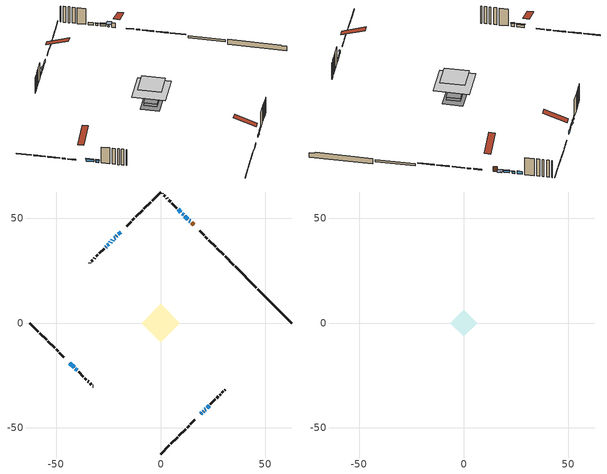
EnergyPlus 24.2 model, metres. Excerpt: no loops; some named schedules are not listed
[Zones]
conditioned space
 floor adiabatic (Floor2 construction): -3.59,0 0,3.59 3.59,0 0,-3.59 z0.61
 floor adiabatic (AdiabaticFloorConstruction): -9.14,0 0,9.14 9.14,0 0,-9.14 z5.49
 floor foundation (Slab1 construction): -5.24,0 0,5.24 5.24,0 0,-5.24 z-1.68
 floor foundation (Slab2 construction): -3.59,0 0,3.59 3.59,0 0,-3.59 z-0.61
 wall outside (RimJoist1 construction): 0,-62.58 4.15,-58.43 / -62.58,0 -58.43,-4.15 / 0,62.58 -4.15,58.43 / 34.89,27.69 30.73,31.85 z0.61:0.91
 wall outside (RimJoist2 construction): 4.81,-57.77 8.05,-54.54 / -57.77,-4.81 -54.54,-8.05 / -4.81,57.77 -8.05,54.54 / 30.08,32.51 26.84,35.74 z0.61:0.91
 wall outside (RimJoist3 construction): 8.7,-53.88 11.9,-50.68 / -53.88,-8.7 -50.68,-11.9 / -8.7,53.88 -11.9,50.68 / 26.18,36.4 22.98,39.6 z0.61:0.91
 wall outside (RimJoist4 construction): 12.56,-50.02 13.51,-49.07 / -50.02,-12.56 -49.07,-13.51 / -12.56,50.02 -13.51,49.07 / 22.33,40.25 21.37,41.21 z0.61:0.91
 wall outside (RimJoist5 construction): 14.17,-48.41 16.26,-46.32 / -48.41,-14.17 -46.32,-16.26 / -14.17,48.41 -16.26,46.32 / 20.72,41.87 18.63,43.95 z0.61:0.91
 wall outside (AdiabaticWallConstruction 1): 15.67,46.92 14.72,47.86 z0.61:2.64
 wall outside (AdiabaticWallConstruction): 14.07,48.51 13.67,48.91 z0.61:1.17; -19.22,43.36 -20.27,42.31 / -20.92,41.66 -21.14,41.44 / -21.8,40.79 -22.17,40.41 / -23.88,38.7 -24.23,38.35 / 20.27,-42.31 20.47,-42.12 / 9.62,52.96 8.31,54.27 / 21.12,-41.46 21.48,-41.1 / 22.14,-40.44 23.08,-39.5 / -26.12,36.47 -26.36,36.22 z0.61:1.83; -43.36,-19.22 -41.39,-21.2 / 19.22,-43.36 19.62,-42.96 / -40.73,-21.85 -39.94,-22.64 z0.61:1.73; 13.02,49.57 11.58,51 z0.61:1.58; -22.83,39.75 -23.23,39.36 z0.61:1.63; 10.92,51.66 10.28,52.31 z0.61:1.43; -24.88,37.7 -25.46,37.12 z0.61:1.22
 wall outside (Wall1 construction): 23.74,-38.84 26.07,-36.51 / -39.28,-23.3 -36.95,-25.63 / -27.01,35.57 -29.35,33.24 / 7.65,54.93 5.32,57.26 z0.61:7.93
 wall outside (Wall2 construction): 26.73,-35.85 27.53,-35.05 / -36.29,-26.29 -35.5,-27.09 / -30,32.58 -30.8,31.78 / 4.66,57.92 3.86,58.72 z0.61:7.93
 wall outside (Wall3 construction): 28.18,-34.4 28.59,-33.99 / -34.84,-27.74 -34.44,-28.14 / -31.46,31.12 -31.86,30.72 / 3.21,59.37 2.8,59.78 z0.61:7.93
 wall outside (Wall5 construction): 29.24,-33.34 29.92,-32.67 / -33.78,-28.8 -33.11,-29.47 / -32.52,30.06 -33.19,29.39 / 2.15,60.43 1.48,61.11 z0.61:7.93
 wall outside (Wall6 construction): 30.57,-32.01 30.73,-31.85 / -32.45,-30.13 -32.29,-30.29 / -33.85,28.74 -34.01,28.57 / 0.82,61.76 0.66,61.92 z0.61:7.93
 wall foundation (FoundationWall1 construction): 46.37,16.21,-1.68 46.37,16.21,0.61 60.96,1.62,0.61 60.96,1.62,0.25 62.58,0,0.25 62.58,0,-1.68
 wall foundation (FoundationWall2 construction): 45.72,16.86 35.54,27.04 z-0.61:0.3
 window (WindowConstruction 13): 14.07,48.51 13.67,48.91 z0.61:1.17
 window (WindowConstruction 4): -19.22,43.36 -20.27,42.31 z0.61:1.83
 window (WindowConstruction 5): -43.36,-19.22 -41.39,-21.2 z0.61:1.73
 window (WindowConstruction 6): -20.92,41.66 -21.14,41.44 z0.61:1.83
 window (WindowConstruction 7): 19.22,-43.36 19.62,-42.96 z0.61:1.73
 window (WindowConstruction 8): -40.73,-21.85 -39.94,-22.64 z0.61:1.73
 window (WindowConstruction 14): -21.8,40.78 -22.17,40.41 z0.61:1.83
 window (WindowConstruction 9): 13.02,49.57 11.58,51 z0.61:1.58
 window (WindowConstruction 10): -22.83,39.75 -23.23,39.36 z0.61:1.62
 window (WindowConstruction 11): -23.88,38.7 -24.23,38.35 z0.61:1.83
 window (WindowConstruction 12): 10.92,51.66 10.28,52.3 z0.61:1.42
 window (WindowConstruction 15): 20.27,-42.31 20.46,-42.12 z0.61:1.83
 window (WindowConstruction 16): -24.88,37.7 -25.46,37.12 z0.61:1.22
 window (WindowConstruction): 9.62,52.96 8.31,54.27 z0.61:1.83
 window (WindowConstruction 1): 21.12,-41.46 21.48,-41.1 z0.61:1.83
 window (WindowConstruction 2): 22.14,-40.44 23.08,-39.5 z0.61:1.83
 window (WindowConstruction 3): -26.12,36.46 -26.36,36.22 z0.61:1.83
 door (Door): 15.66,46.92 14.72,47.86 z0.61:2.64
 ceiling adiabatic (AdiabaticFloorConstruction): 0,-9.14 9.14,0 0,9.14 -9.14,0 z5.49
attic - vented
 floor to conditioned space (Floor1 construction Reversed): -6.43,0 0,6.43 6.43,0 0,-6.43 z7.93
 roof outside (Roof1 construction): 18.57,-44.02,7.93 12.3,-37.75,10.88 10.65,-39.4,10.88 16.91,-45.67,7.93; -44.02,-18.57,7.93 -37.75,-12.3,10.88 -39.4,-10.65,10.88 -45.67,-16.91,7.93; -18.57,44.02,7.93 -12.3,37.75,10.88 -10.65,39.4,10.88 -16.91,45.67,7.93; 16.32,46.26,7.93 10.06,40,10.88 11.71,38.35,10.88 17.97,44.61,7.93
shading: 13.24,49.34 14.5,48.08 15.79,49.38 14.53,50.63 z1.78; -41.28,-21.3 -43.47,-19.12 -43.79,-19.44 -41.61,-21.63 z1.88; 19.72,-42.86 19.12,-43.47 19.44,-43.79 20.05,-43.18 z1.88; -39.83,-22.75 -40.83,-21.75 -41.16,-22.07 -40.16,-23.07 z1.88; 11.47,51.11 13.12,49.46 13.45,49.79 11.8,51.43 z1.73; -23.33,39.25 -22.73,39.86 -23.05,40.18 -23.66,39.58 z1.77; 10.17,52.41 11.03,51.55 11.24,51.76 10.38,52.62 z1.57; -25.57,37.02 -24.78,37.8 -24.99,38.01 -25.78,37.23 z1.37
[Building]
Building 1: Terrain=Suburbs
[Site:Location]
Windsor AP_ON: Latitude {deg}=42.28; Longitude {deg}=-82.96; Time Zone {hr}=-5; Elevation {m}=190; Keep Site Location Information=Yes
[Site:GroundTemperature:Shallow]
6.34957, 4.46684, 4.31606, 5.20952, 8.79623, 12.3662, 15.4612, 17.4219, 17.5884, 15.9938, 12.9777, 9.51722
[Site:WaterMainsTemperature]
Calculation Method=Schedule; Temperature Schedule=mains temperature schedule
[Material] Roughness=Rough; Thermal Absorptance=0.9
Name | Thickness {m} | Conductivity {W/m-K} | Density {kg/m3} | Specific Heat {J/kg-K} | Solar Absorptance | Visible Absorptance
asphalt or fiberglass shingles | 0.00635 | 0.162714 | 1121.4 | 1465.45 | 0.4 | 0.4
ceiling loosefill ins | 0.0846667 | 0.0480833 | 16.02 | 1046.75 | 0.7 | 0.7
ceiling stud and cavity | 0.1397 | 0.1119 | 65.682 | 1177.47 | 0.7 | 0.7
concrete 4.0 in. | 0.1016 | 1.803125 | 2242.8 | 837.4 | 0.7 | 0.7
concrete 8.0 in. | 0.2032 | 1.803125 | 2242.8 | 837.4 | 0.7 | 0.7
door material | 0.04445 | 0.053851 | 512.64 | 1214.23 | 0.7 | 0.7
exterior vertical ins | 0.0460229 | 0.029427 | 32.04 | 1214.23 | 0.7 | 0.7
exterior vertical ins 1 | 0.0140941 | 0.029427 | 32.04 | 1214.23 | 0.7 | 0.7
floor covering | 0.0127 | 0.0433444 | 54.468 | 1339.84 | 0.6 | 0.6
floor rigid ins | 0.103632 | 0.029427 | 32.04 | 1214.23 | 0.7 | 0.7
floor rigid ins 1; wall rigid ins | 0.512978 | 0.029427 | 32.04 | 1214.23 | 0.7 | 0.7
floor stud and cavity | 0.1397 | 0.161947 | 92.3553 | 1139.71 | 0.7 | 0.7
floor stud and cavity 1 | 0.1397 | 1.75129 | 37.0049 | 1207.88 | 0.7 | 0.7
furniture material conditioned space 1 | 0.1524 | 0.115458 | 640.8 | 1214.23 | 0.6 | 0.6
gypsum board | 0.0127 | 0.160291 | 801 | 837.4 | 0.6 | 0.6
gypsum board 1 | 0.00254 | 0.160291 | 801 | 837.4 | 0.6 | 0.6
gypsum board 2 | 0.0127 | 0.160291 | 801 | 837.4 | 0.7 | 0.7
osb sheathing 0.5 in. | 0.0127 | 0.115458 | 512.64 | 1214.23 | 0.7 | 0.7
osb sheathing 0.75 in. | 0.01905 | 0.115458 | 512.64 | 1214.23 | 0.7 | 0.7
osb sheathing 2.0 in. | 0.0508 | 0.115458 | 512.64 | 1214.23 | 0.7 | 0.7
rim joist rigid ins | 0.051816 | 0.029427 | 32.04 | 1214.23 | 0.7 | 0.7
rim joist stud and cavity | 0.0508 | 0.0296634 | 125.044 | 1163.47 | 0.6 | 0.6
rim joist stud and cavity 1 | 0.0508 | 0.311623 | 125.044 | 1163.47 | 0.6 | 0.6
rim joist stud and cavity 2 | 0.0508 | 0.0318229 | 125.044 | 1163.47 | 0.6 | 0.6
wall stud and cavity | 0.1397 | 0.605677 | 139.0536 | 1170.24 | 0.7 | 0.7
wall stud and cavity 1 | 0.0889 | 0.214643 | 50.32683 | 1063.81 | 0.7 | 0.7
wall stud and cavity 2 | 0.1397 | 0.601088 | 139.0536 | 1170.24 | 0.7 | 0.7
wall stud and cavity 3 | 0.0889 | 0.378989 | 50.32683 | 1063.81 | 0.7 | 0.7
wall stud and cavity 4 | 0.0889 | 0.211054 | 50.32683 | 1063.81 | 0.7 | 0.7
wall stud and cavity 5 | 0.0889 | 0.380278 | 52.3479 | 1209.89 | 0.7 | 0.7
wall stud and cavity 6 | 0.0889 | 0.391764 | 83.0341 | 1211.67 | 0.7 | 0.7
wood siding | 0.0254 | 0.102417 | 544.68 | 1172.36 | 0.74 | 0.74
wood siding 1 | 0.00254 | 0.102417 | 544.68 | 1172.36 | 0.74 | 0.74
wood siding 2; wood siding 3; wood siding 4 | 0.0254 | 0.102417 | 544.68 | 1172.36 | 0.7 | 0.7
[WindowMaterial:SimpleGlazingSystem]
Name | U-Factor {W/m2-K} | Solar Heat Gain Coefficient
WindowMaterial | 3.11893 | 0.46
WindowMaterial 1 | 3.11609 | 0.47
WindowMaterial 10 | 3.12517 | 0.39
WindowMaterial 11 | 3.12801 | 0.45
WindowMaterial 2 | 3.08543 | 0.58
WindowMaterial 3 | 3.12687 | 0.42
WindowMaterial 4 | 3.07975 | 0.58
WindowMaterial 5 | 3.125739 | 0.41
WindowMaterial 6 | 3.11098 | 0.53
WindowMaterial 7 | 3.117222 | 0.47
WindowMaterial 8 | 3.11779 | 0.56
WindowMaterial 9 | 3.088832 | 0.62
[Construction]
AdiabaticFloorConstruction: floor stud and cavity 1, floor rigid ins 1, osb sheathing 0.75 in., floor covering
AdiabaticWallConstruction: wood siding 3, wall rigid ins, wall stud and cavity 5, gypsum board
AdiabaticWallConstruction 1: wood siding 4, wall rigid ins, wall stud and cavity 5, gypsum board
Door: door material
Floor1 construction Reversed: gypsum board, ceiling stud and cavity, ceiling loosefill ins
Floor2 construction: floor stud and cavity, floor rigid ins, osb sheathing 0.75 in., floor covering
FoundationWall1 construction; FoundationWall2 construction: concrete 8.0 in., gypsum board 2
furniture construction conditioned space 1: furniture material conditioned space 1
PartitionWallConstruction: gypsum board, wall stud and cavity 6, gypsum board
RimJoist1 construction; RimJoist2 construction; RimJoist5 construction: wood siding 2, osb sheathing 2.0 in., rim joist stud and cavity
RimJoist3 construction: wood siding 2, rim joist rigid ins, osb sheathing 2.0 in., rim joist stud and cavity 1
RimJoist4 construction: wood siding 2, osb sheathing 2.0 in., rim joist stud and cavity 2
Roof1 construction: asphalt or fiberglass shingles
Slab1 construction; Slab2 construction: concrete 4.0 in.
Wall1 construction: wood siding, osb sheathing 0.5 in., wall stud and cavity, gypsum board
Wall2 construction: wood siding 1, wall stud and cavity 1, gypsum board 1
Wall3 construction: wood siding, osb sheathing 0.5 in., wall stud and cavity 2, gypsum board
Wall5 construction: wood siding 1, wall stud and cavity 3, gypsum board 1
Wall6 construction: wood siding 1, wall stud and cavity 4, gypsum board 1
WindowConstruction; WindowConstruction 10: WindowMaterial
WindowConstruction 1; WindowConstruction 5; WindowConstruction 7; WindowConstruction 8: WindowMaterial 1
WindowConstruction 11: WindowMaterial 7
WindowConstruction 12; WindowConstruction 6: WindowMaterial 5
WindowConstruction 13: WindowMaterial 8
WindowConstruction 14: WindowMaterial 9
WindowConstruction 15: WindowMaterial 10
WindowConstruction 16: WindowMaterial 11
WindowConstruction 2: WindowMaterial 2
WindowConstruction 3: WindowMaterial 3
WindowConstruction 4: WindowMaterial 4
WindowConstruction 9: WindowMaterial 6
[Zone] Multiplier=1; Part of Total Floor Area=Yes
Name | Volume {m3}
attic - vented | 39.652
conditioned space | 570.5
[Space]
Name | Zone | Volume {m3}
attic - vented 1 | attic - vented | 39.652
conditioned space 1 | conditioned space | 570.5
[ZoneInfiltration:EffectiveLeakageArea]
infil attic - vented 1: Zone or Space=attic - vented 1; Schedule=Always On Discrete; Effective Air Leakage Area {cm2}=3676.44; Stack Coefficient=0.000205337; Wind Coefficient=9.68176e-06
[ZoneMixing]
whole house fan mix: Zone or Space=attic - vented; Schedule=Always On Continuous; Design Flow Rate Calculation Method=Flow/Zone; Design Flow Rate {m3/s}=0; Source Zone or Space=conditioned space
[SurfaceProperty:ExposedFoundationPerimeter] Exposed Perimeter Calculation Method=TotalExposedPerimeter
Name | Total Exposed Perimeter {m}
Slab1 | 22.921
Slab2 | 14.387
[InternalMass] Zone or ZoneList=conditioned space; Space or SpaceList=conditioned space 1
Name | Construction | Surface Area {m2}
furniture mass conditioned space 1 | furniture construction conditioned space 1 | 109.481
partition wall mass | PartitionWallConstruction | 247.891
[Lights]
interior lighting: Zone or ZoneList or Space or SpaceList=conditioned space 1; Schedule=interior lighting schedule; Design Level Calculation Method=LightingLevel; Lighting Level {W}=343.2; Return Air Fraction=0; Fraction Radiant=0.6; Fraction Visible=0.2; Fraction Replaceable=1
[People]
occupants: Zone or ZoneList or Space or SpaceList=conditioned space 1; Number of People Schedule=occupants schedule; Number of People Calculation Method=People; Number of People=3; Fraction Radiant=0.314171; Sensible Heat Fraction=0.56303; Activity Level Schedule=occupants activity schedule; Carbon Dioxide Generation Rate {m3/s-W}=0; Enable ASHRAE 55 Comfort Warnings=No; Mean Radiant Temperature Calculation Type=EnclosureAveraged
[ElectricEquipment] Zone or ZoneList or Space or SpaceList=conditioned space 1; Design Level Calculation Method=EquipmentLevel
Name | Schedule | Design Level {W} | Fraction Latent | Fraction Radiant | Fraction Lost
clothes dryer | clothes dryer schedule | 140.772 | 0.015 | 0.081 | 0.85
clothes washer | clothes washer schedule | 32.1985 | 0.03 | 0.162 | 0.7
cooking range | cooking range schedule | 215.147 | 0.08 | 0.432 | 0.2
dishwasher | dishwasher schedule | 66.8632 | 0.3 | 0.18 | 0.4
fridge | fridge schedule | 72.9452 | 0 | 0.6 | 0
mech vent bath fan 0 | mech vent bath fan 0 schedule | 25.1 | 0 | 0 | 1
mech vent bath fan 1 | mech vent bath fan 1 schedule | 25.1 | 0 | 0 | 1
mech vent house fan | mech vent house fan schedule | 0 | 0 | 0 | 1
mech vent house fan cfis | mech vent house fan cfis schedule | 0 | 0 | 0 | 0
mech vent range fan 0 | mech vent range fan 0 schedule | 57 | 0 | 0 | 1
misc plug loads | misc plug loads schedule | 494.7 | 0.045 | 0.513 | 0.1
whole house fan | Always On Discrete | 0 | 0 | 0 | 1
[OtherEquipment] Zone or ZoneList or Space or SpaceList=conditioned space 1; Design Level Calculation Method=EquipmentLevel
Name | Fuel Type | Schedule | Design Level {W} | Fraction Latent | Fraction Radiant | Fraction Lost
clothes dryer 1 | Electricity | clothes dryer schedule | 0 | 0.015 | 0.081 | 0.85
cooking range 1 | Electricity | cooking range schedule | 0 | 0.08 | 0.432 | 0.2
general water use latent | None | general water use schedule | 62.594 | 1 | 0 | 0
general water use sensible | None | general water use schedule | -61.6891 | 0 | 0.6 | 0
mech vent house fan latent load | None | Always On Discrete | 0 | 1 | 0 | 0
mech vent house fan sensible load | None | Always On Discrete | 0 | 0 | 0 | 0
water heater energy adjustment1 | NaturalGas | Always On Discrete | 0.01 | 0 | 0 | 1
[ZoneInfiltration:DesignFlowRate] Zone or ZoneList or Space or SpaceList=conditioned space 1; Schedule=Always On Discrete; Design Flow Rate Calculation Method=Flow/Zone; Design Flow Rate {m3/s}=0
infil flow; natural vent flow; whole house fan flow
[Foundation:Kiva] Initial Indoor Air Temperature {C}=18; Wall Depth Below Slab {m}=0.2032; Custom Block X Position 1 {m}=0.2159; Custom Block Z Position 1 {m}=0
Name | Wall Height Above Grade {m} | Custom Block Material Name 1 | Custom Block Depth 1 {m}
Foundation Kiva 1 | 0.609996 | exterior vertical ins | 2.28999
Foundation Kiva 2 | 0.300015 | exterior vertical ins 1 | 0.910011
[Foundation:Kiva:Settings]
Soil Conductivity {W/m-K}=0.849921; Soil Density {kg/m3}=1842.3; Soil Specific Heat {J/kg-K}=418.7; Ground Solar Absorptivity=0.9; Ground Thermal Absorptivity=0.9; Ground Surface Roughness {m}=0.03; Far-Field Width {m}=40; Deep-Ground Boundary Condition=ZeroFlux; Deep-Ground Depth {m}=40; Minimum Cell Dimension {m}=0.2; Maximum Cell Growth Coefficient=3; Simulation Timestep=Timestep
[Exterior:Lights]
exterior lighting: Schedule=exterior lighting schedule; Design Level {W}=75.6
[Schedule:Constant]
Name | Hourly Value
Always On Continuous; mech vent house fan schedule; mech vent house fan cfis schedule; Always On Discrete | 1
occupants activity schedule | 117.228
fridge schedule | 0
[Schedule:Week:Daily]
interior lighting schedule Week Rule - Jan1-Jan27: interior lighting schedule day, interior lighting schedule day, interior lighting schedule day, interior lighting schedule day, interior lighting schedule day, interior lighting schedule day, interior lighting schedule day, interior lighting schedule default day, interior lighting schedule default day, interior lighting schedule default day, interior lighting schedule default day, interior lighting schedule default day
interior lighting schedule Week Rule - Jan28-Feb3: interior lighting schedule day, interior lighting schedule day, interior lighting schedule day, interior lighting schedule day, interior lighting schedule day 1, interior lighting schedule day 1, interior lighting schedule day 1, interior lighting schedule default day, interior lighting schedule default day, interior lighting schedule default day, interior lighting schedule default day, interior lighting schedule default day
interior lighting schedule Week Rule - Feb4-Feb24: interior lighting schedule day 1, interior lighting schedule day 1, interior lighting schedule day 1, interior lighting schedule day 1, interior lighting schedule day 1, interior lighting schedule day 1, interior lighting schedule day 1, interior lighting schedule default day, interior lighting schedule default day, interior lighting schedule default day, interior lighting schedule default day, interior lighting schedule default day
interior lighting schedule Week Rule - Feb25-Mar3: interior lighting schedule day 1, interior lighting schedule day 1, interior lighting schedule day 1, interior lighting schedule day 1, interior lighting schedule day 2, interior lighting schedule day 2, interior lighting schedule day 2, interior lighting schedule default day, interior lighting schedule default day, interior lighting schedule default day, interior lighting schedule default day, interior lighting schedule default day
interior lighting schedule Week Rule - Mar4-Mar31: interior lighting schedule day 2, interior lighting schedule day 2, interior lighting schedule day 2, interior lighting schedule day 2, interior lighting schedule day 2, interior lighting schedule day 2, interior lighting schedule day 2, interior lighting schedule default day, interior lighting schedule default day, interior lighting schedule default day, interior lighting schedule default day, interior lighting schedule default day
interior lighting schedule Week Rule - Apr1-Apr28: interior lighting schedule day 3, interior lighting schedule day 3, interior lighting schedule day 3, interior lighting schedule day 3, interior lighting schedule day 3, interior lighting schedule day 3, interior lighting schedule day 3, interior lighting schedule default day, interior lighting schedule default day, interior lighting schedule default day, interior lighting schedule default day, interior lighting schedule default day
interior lighting schedule Week Rule - Apr29-May5: interior lighting schedule day 3, interior lighting schedule day 3, interior lighting schedule day 4, interior lighting schedule day 4, interior lighting schedule day 4, interior lighting schedule day 4, interior lighting schedule day 4, interior lighting schedule default day, interior lighting schedule default day, interior lighting schedule default day, interior lighting schedule default day, interior lighting schedule default day
interior lighting schedule Week Rule - May6-May26: interior lighting schedule day 4, interior lighting schedule day 4, interior lighting schedule day 4, interior lighting schedule day 4, interior lighting schedule day 4, interior lighting schedule day 4, interior lighting schedule day 4, interior lighting schedule default day, interior lighting schedule default day, interior lighting schedule default day, interior lighting schedule default day, interior lighting schedule default day
interior lighting schedule Week Rule - May27-Jun2: interior lighting schedule day 4, interior lighting schedule day 4, interior lighting schedule day 4, interior lighting schedule day 4, interior lighting schedule day 4, interior lighting schedule day 5, interior lighting schedule day 5, interior lighting schedule default day, interior lighting schedule default day, interior lighting schedule default day, interior lighting schedule default day, interior lighting schedule default day
interior lighting schedule Week Rule - Jun3-Jun30: interior lighting schedule day 5, interior lighting schedule day 5, interior lighting schedule day 5, interior lighting schedule day 5, interior lighting schedule day 5, interior lighting schedule day 5, interior lighting schedule day 5, interior lighting schedule default day, interior lighting schedule default day, interior lighting schedule default day, interior lighting schedule default day, interior lighting schedule default day
interior lighting schedule Week Rule - Jul1-Jul28: interior lighting schedule day 6, interior lighting schedule day 6, interior lighting schedule day 6, interior lighting schedule day 6, interior lighting schedule day 6, interior lighting schedule day 6, interior lighting schedule day 6, interior lighting schedule default day, interior lighting schedule default day, interior lighting schedule default day, interior lighting schedule default day, interior lighting schedule default day
interior lighting schedule Week Rule - Jul29-Aug4: interior lighting schedule day 6, interior lighting schedule day 6, interior lighting schedule day 6, interior lighting schedule day 7, interior lighting schedule day 7, interior lighting schedule day 7, interior lighting schedule day 7, interior lighting schedule default day, interior lighting schedule default day, interior lighting schedule default day, interior lighting schedule default day, interior lighting schedule default day
interior lighting schedule Week Rule - Aug5-Aug25: interior lighting schedule day 7, interior lighting schedule day 7, interior lighting schedule day 7, interior lighting schedule day 7, interior lighting schedule day 7, interior lighting schedule day 7, interior lighting schedule day 7, interior lighting schedule default day, interior lighting schedule default day, interior lighting schedule default day, interior lighting schedule default day, interior lighting schedule default day
interior lighting schedule Week Rule - Aug26-Sep1: interior lighting schedule day 7, interior lighting schedule day 7, interior lighting schedule day 7, interior lighting schedule day 7, interior lighting schedule day 7, interior lighting schedule day 7, interior lighting schedule day 8, interior lighting schedule default day, interior lighting schedule default day, interior lighting schedule default day, interior lighting schedule default day, interior lighting schedule default day
interior lighting schedule Week Rule - Sep2-Sep29: interior lighting schedule day 8, interior lighting schedule day 8, interior lighting schedule day 8, interior lighting schedule day 8, interior lighting schedule day 8, interior lighting schedule day 8, interior lighting schedule day 8, interior lighting schedule default day, interior lighting schedule default day, interior lighting schedule default day, interior lighting schedule default day, interior lighting schedule default day
interior lighting schedule Week Rule - Sep30-Oct6: interior lighting schedule day 8, interior lighting schedule day 9, interior lighting schedule day 9, interior lighting schedule day 9, interior lighting schedule day 9, interior lighting schedule day 9, interior lighting schedule day 9, interior lighting schedule default day, interior lighting schedule default day, interior lighting schedule default day, interior lighting schedule default day, interior lighting schedule default day
interior lighting schedule Week Rule - Oct7-Oct27: interior lighting schedule day 9, interior lighting schedule day 9, interior lighting schedule day 9, interior lighting schedule day 9, interior lighting schedule day 9, interior lighting schedule day 9, interior lighting schedule day 9, interior lighting schedule default day, interior lighting schedule default day, interior lighting schedule default day, interior lighting schedule default day, interior lighting schedule default day
interior lighting schedule Week Rule - Oct28-Nov3: interior lighting schedule day 9, interior lighting schedule day 9, interior lighting schedule day 9, interior lighting schedule day 9, interior lighting schedule day 10, interior lighting schedule day 10, interior lighting schedule day 10, interior lighting schedule default day, interior lighting schedule default day, interior lighting schedule default day, interior lighting schedule default day, interior lighting schedule default day
interior lighting schedule Week Rule - Nov4-Nov24: interior lighting schedule day 10, interior lighting schedule day 10, interior lighting schedule day 10, interior lighting schedule day 10, interior lighting schedule day 10, interior lighting schedule day 10, interior lighting schedule day 10, interior lighting schedule default day, interior lighting schedule default day, interior lighting schedule default day, interior lighting schedule default day, interior lighting schedule default day
interior lighting schedule Week Rule - Nov25-Dec1: interior lighting schedule day 10, interior lighting schedule day 10, interior lighting schedule day 10, interior lighting schedule day 10, interior lighting schedule day 10, interior lighting schedule day 10, interior lighting schedule day 11, interior lighting schedule default day, interior lighting schedule default day, interior lighting schedule default day, interior lighting schedule default day, interior lighting schedule default day
interior lighting schedule Week Rule - Dec2-Dec31: interior lighting schedule day 11, interior lighting schedule day 11, interior lighting schedule day 11, interior lighting schedule day 11, interior lighting schedule day 11, interior lighting schedule day 11, interior lighting schedule day 11, interior lighting schedule default day, interior lighting schedule default day, interior lighting schedule default day, interior lighting schedule default day, interior lighting schedule default day
occupants schedule Week Rule - Jan1-Dec31: occupants schedule day, occupants schedule day, occupants schedule day, occupants schedule day, occupants schedule day, occupants schedule day, occupants schedule day, occupants schedule default day, occupants schedule default day, occupants schedule default day, occupants schedule default day, occupants schedule default day
clothes dryer schedule Week Rule - Jan1-Dec31: clothes dryer schedule day, clothes dryer schedule day, clothes dryer schedule day, clothes dryer schedule day, clothes dryer schedule day, clothes dryer schedule day, clothes dryer schedule day, clothes dryer schedule default day, clothes dryer schedule default day, clothes dryer schedule default day, clothes dryer schedule default day, clothes dryer schedule default day
clothes washer schedule Week Rule - Jan1-Dec31: clothes washer schedule day, clothes washer schedule day, clothes washer schedule day, clothes washer schedule day, clothes washer schedule day, clothes washer schedule day, clothes washer schedule day, clothes washer schedule default day, clothes washer schedule default day, clothes washer schedule default day, clothes washer schedule default day, clothes washer schedule default day
cooking range schedule Week Rule - Jan1-Dec31: cooking range schedule day, cooking range schedule day, cooking range schedule day, cooking range schedule day, cooking range schedule day, cooking range schedule day, cooking range schedule day, cooking range schedule default day, cooking range schedule default day, cooking range schedule default day, cooking range schedule default day, cooking range schedule default day
dishwasher schedule Week Rule - Jan1-Dec31: dishwasher schedule day, dishwasher schedule day, dishwasher schedule day, dishwasher schedule day, dishwasher schedule day, dishwasher schedule day, dishwasher schedule day, dishwasher schedule default day, dishwasher schedule default day, dishwasher schedule default day, dishwasher schedule default day, dishwasher schedule default day
mech vent bath fan 0 schedule Week Rule - Jan1-Dec31: mech vent bath fan 0 schedule day, mech vent bath fan 0 schedule day, mech vent bath fan 0 schedule day, mech vent bath fan 0 schedule day, mech vent bath fan 0 schedule day, mech vent bath fan 0 schedule day, mech vent bath fan 0 schedule day, mech vent bath fan 0 schedule default day, mech vent bath fan 0 schedule default day, mech vent bath fan 0 schedule default day, mech vent bath fan 0 schedule default day, mech vent bath fan 0 schedule default day
mech vent bath fan 1 schedule Week Rule - Jan1-Dec31: mech vent bath fan 1 schedule day, mech vent bath fan 1 schedule day, mech vent bath fan 1 schedule day, mech vent bath fan 1 schedule day, mech vent bath fan 1 schedule day, mech vent bath fan 1 schedule day, mech vent bath fan 1 schedule day, mech vent bath fan 1 schedule default day, mech vent bath fan 1 schedule default day, mech vent bath fan 1 schedule default day, mech vent bath fan 1 schedule default day, mech vent bath fan 1 schedule default day
mech vent range fan 0 schedule Week Rule - Jan1-Dec31: mech vent range fan 0 schedule day, mech vent range fan 0 schedule day, mech vent range fan 0 schedule day, mech vent range fan 0 schedule day, mech vent range fan 0 schedule day, mech vent range fan 0 schedule day, mech vent range fan 0 schedule day, mech vent range fan 0 schedule default day, mech vent range fan 0 schedule default day, mech vent range fan 0 schedule default day, mech vent range fan 0 schedule default day, mech vent range fan 0 schedule default day
misc plug loads schedule Week Rule - Jan1-Dec31: misc plug loads schedule day, misc plug loads schedule day, misc plug loads schedule day, misc plug loads schedule day, misc plug loads schedule day, misc plug loads schedule day, misc plug loads schedule day, misc plug loads schedule default day, misc plug loads schedule default day, misc plug loads schedule default day, misc plug loads schedule default day, misc plug loads schedule default day
general water use schedule Week Rule - Jan1-Dec31: general water use schedule day, general water use schedule day, general water use schedule day, general water use schedule day, general water use schedule day, general water use schedule day, general water use schedule day, general water use schedule default day, general water use schedule default day, general water use schedule default day, general water use schedule default day, general water use schedule default day
exterior lighting schedule Week Rule - Jan1-Jan27: exterior lighting schedule day, exterior lighting schedule day, exterior lighting schedule day, exterior lighting schedule day, exterior lighting schedule day, exterior lighting schedule day, exterior lighting schedule day, exterior lighting schedule default day, exterior lighting schedule default day, exterior lighting schedule default day, exterior lighting schedule default day, exterior lighting schedule default day
exterior lighting schedule Week Rule - Jan28-Feb3: exterior lighting schedule day, exterior lighting schedule day, exterior lighting schedule day, exterior lighting schedule day, exterior lighting schedule day 1, exterior lighting schedule day 1, exterior lighting schedule day 1, exterior lighting schedule default day, exterior lighting schedule default day, exterior lighting schedule default day, exterior lighting schedule default day, exterior lighting schedule default day
exterior lighting schedule Week Rule - Feb4-Feb24: exterior lighting schedule day 1, exterior lighting schedule day 1, exterior lighting schedule day 1, exterior lighting schedule day 1, exterior lighting schedule day 1, exterior lighting schedule day 1, exterior lighting schedule day 1, exterior lighting schedule default day, exterior lighting schedule default day, exterior lighting schedule default day, exterior lighting schedule default day, exterior lighting schedule default day
exterior lighting schedule Week Rule - Feb25-Mar3: exterior lighting schedule day 1, exterior lighting schedule day 1, exterior lighting schedule day 1, exterior lighting schedule day 1, exterior lighting schedule day 2, exterior lighting schedule day 2, exterior lighting schedule day 2, exterior lighting schedule default day, exterior lighting schedule default day, exterior lighting schedule default day, exterior lighting schedule default day, exterior lighting schedule default day
exterior lighting schedule Week Rule - Mar4-Mar31: exterior lighting schedule day 2, exterior lighting schedule day 2, exterior lighting schedule day 2, exterior lighting schedule day 2, exterior lighting schedule day 2, exterior lighting schedule day 2, exterior lighting schedule day 2, exterior lighting schedule default day, exterior lighting schedule default day, exterior lighting schedule default day, exterior lighting schedule default day, exterior lighting schedule default day
exterior lighting schedule Week Rule - Apr1-Apr28: exterior lighting schedule day 3, exterior lighting schedule day 3, exterior lighting schedule day 3, exterior lighting schedule day 3, exterior lighting schedule day 3, exterior lighting schedule day 3, exterior lighting schedule day 3, exterior lighting schedule default day, exterior lighting schedule default day, exterior lighting schedule default day, exterior lighting schedule default day, exterior lighting schedule default day
exterior lighting schedule Week Rule - Apr29-May5: exterior lighting schedule day 3, exterior lighting schedule day 3, exterior lighting schedule day 4, exterior lighting schedule day 4, exterior lighting schedule day 4, exterior lighting schedule day 4, exterior lighting schedule day 4, exterior lighting schedule default day, exterior lighting schedule default day, exterior lighting schedule default day, exterior lighting schedule default day, exterior lighting schedule default day
exterior lighting schedule Week Rule - May6-May26: exterior lighting schedule day 4, exterior lighting schedule day 4, exterior lighting schedule day 4, exterior lighting schedule day 4, exterior lighting schedule day 4, exterior lighting schedule day 4, exterior lighting schedule day 4, exterior lighting schedule default day, exterior lighting schedule default day, exterior lighting schedule default day, exterior lighting schedule default day, exterior lighting schedule default day
exterior lighting schedule Week Rule - May27-Jun2: exterior lighting schedule day 4, exterior lighting schedule day 4, exterior lighting schedule day 4, exterior lighting schedule day 4, exterior lighting schedule day 4, exterior lighting schedule day 5, exterior lighting schedule day 5, exterior lighting schedule default day, exterior lighting schedule default day, exterior lighting schedule default day, exterior lighting schedule default day, exterior lighting schedule default day
[Schedule:Year]
interior lighting schedule: interior lighting schedule Week Rule - Jan1-Jan27, 1, 1, 1, 27, interior lighting schedule Week Rule - Jan28-Feb3, 1, 28, 2, 3, interior lighting schedule Week Rule - Feb4-Feb24, 2, 4, 2, 24, interior lighting schedule Week Rule - Feb25-Mar3, 2, 25, 3, 3, interior lighting schedule Week Rule - Mar4-Mar31, 3, 4, 3, 31, interior lighting schedule Week Rule - Apr1-Apr28, 4, 1, 4, 28, interior lighting schedule Week Rule - Apr29-May5, 4, 29, 5, 5, interior lighting schedule Week Rule - May6-May26, 5, 6, 5, 26, interior lighting schedule Week Rule - May27-Jun2, 5, 27, 6, 2, interior lighting schedule Week Rule - Jun3-Jun30, 6, 3, 6, 30, interior lighting schedule Week Rule - Jul1-Jul28, 7, 1, 7, 28, interior lighting schedule Week Rule - Jul29-Aug4, 7, 29, 8, 4, interior lighting schedule Week Rule - Aug5-Aug25, 8, 5, 8, 25, interior lighting schedule Week Rule - Aug26-Sep1, 8, 26, 9, 1, interior lighting schedule Week Rule - Sep2-Sep29, 9, 2, 9, 29, interior lighting schedule Week Rule - Sep30-Oct6, 9, 30, 10, 6, interior lighting schedule Week Rule - Oct7-Oct27, 10, 7, 10, 27, interior lighting schedule Week Rule - Oct28-Nov3, 10, 28, 11, 3, interior lighting schedule Week Rule - Nov4-Nov24, 11, 4, 11, 24, interior lighting schedule Week Rule - Nov25-Dec1, 11, 25, 12, 1, interior lighting schedule Week Rule - Dec2-Dec31, 12, 2, 12, 31
occupants schedule: occupants schedule Week Rule - Jan1-Dec31, 1, 1, 12, 31
clothes dryer schedule: clothes dryer schedule Week Rule - Jan1-Dec31, 1, 1, 12, 31
clothes washer schedule: clothes washer schedule Week Rule - Jan1-Dec31, 1, 1, 12, 31
cooking range schedule: cooking range schedule Week Rule - Jan1-Dec31, 1, 1, 12, 31
dishwasher schedule: dishwasher schedule Week Rule - Jan1-Dec31, 1, 1, 12, 31
mech vent bath fan 0 schedule: mech vent bath fan 0 schedule Week Rule - Jan1-Dec31, 1, 1, 12, 31
mech vent bath fan 1 schedule: mech vent bath fan 1 schedule Week Rule - Jan1-Dec31, 1, 1, 12, 31
mech vent range fan 0 schedule: mech vent range fan 0 schedule Week Rule - Jan1-Dec31, 1, 1, 12, 31
misc plug loads schedule: misc plug loads schedule Week Rule - Jan1-Dec31, 1, 1, 12, 31
general water use schedule: general water use schedule Week Rule - Jan1-Dec31, 1, 1, 12, 31
exterior lighting schedule: exterior lighting schedule Week Rule - Jan1-Jan27, 1, 1, 1, 27, exterior lighting schedule Week Rule - Jan28-Feb3, 1, 28, 2, 3, exterior lighting schedule Week Rule - Feb4-Feb24, 2, 4, 2, 24, exterior lighting schedule Week Rule - Feb25-Mar3, 2, 25, 3, 3, exterior lighting schedule Week Rule - Mar4-Mar31, 3, 4, 3, 31, exterior lighting schedule Week Rule - Apr1-Apr28, 4, 1, 4, 28, exterior lighting schedule Week Rule - Apr29-May5, 4, 29, 5, 5, exterior lighting schedule Week Rule - May6-May26, 5, 6, 5, 26, exterior lighting schedule Week Rule - May27-Jun2, 5, 27, 6, 2, exterior lighting schedule Week Rule - Jun3-Jun30, 6, 3, 6, 30, exterior lighting schedule Week Rule - Jul1-Jul28, 7, 1, 7, 28, exterior lighting schedule Week Rule - Jul29-Aug4, 7, 29, 8, 4, exterior lighting schedule Week Rule - Aug5-Aug25, 8, 5, 8, 25, exterior lighting schedule Week Rule - Aug26-Sep1, 8, 26, 9, 1, exterior lighting schedule Week Rule - Sep2-Sep29, 9, 2, 9, 29, exterior lighting schedule Week Rule - Sep30-Oct6, 9, 30, 10, 6, exterior lighting schedule Week Rule - Oct7-Oct27, 10, 7, 10, 27, exterior lighting schedule Week Rule - Oct28-Nov3, 10, 28, 11, 3, exterior lighting schedule Week Rule - Nov4-Nov24, 11, 4, 11, 24, exterior lighting schedule Week Rule - Nov25-Dec1, 11, 25, 12, 1, exterior lighting schedule Week Rule - Dec2-Dec31, 12, 2, 12, 31
[Schedule:Compact]
mains temperature schedule: Through: 01/01, For: AllDays, Until: 24:00, 9.71556, Through: 01/02, For: AllDays, Until: 24:00, 9.65056, Through: 01/03, For: AllDays, Until: 24:00, 9.58667, Through: 01/04, For: AllDays, Until: 24:00, 9.52389, Through: 01/05, For: AllDays, Until: 24:00, 9.46278, Through: 01/06, For: AllDays, Until: 24:00, 9.40278, Through: 01/07, For: AllDays, Until: 24:00, 9.34444, Through: 01/08, For: AllDays, Until: 24:00, 9.28778, Through: 01/09, For: AllDays, Until: 24:00, 9.23222, Through: 01/10, For: AllDays, Until: 24:00, 9.17778, Through: 01/11, For: AllDays, Until: 24:00, 9.125, Through: 01/12, For: AllDays, Until: 24:00, 9.07389, Through: 01/13, For: AllDays, Until: 24:00, 9.02444, Through: 01/14, For: AllDays, Until: 24:00, 8.97611, Through: 01/15, For: AllDays, Until: 24:00, 8.92944, Through: 01/16, For: AllDays, Until: 24:00, 8.88444, Through: 01/17, For: AllDays, Until: 24:00, 8.84056, Through: 01/18, For: AllDays, Until: 24:00, 8.79889, Through: 01/19, For: AllDays, Until: 24:00, 8.75833, Through: 01/20, For: AllDays, Until: 24:00, 8.71944, Through: 01/21, For: AllDays, Until: 24:00, 8.68222, Through: 01/22, For: AllDays, Until: 24:00, 8.64667, Through: 01/23, For: AllDays, Until: 24:00, 8.61222, Through: 01/24, For: AllDays, Until: 24:00, 8.58, Through: 01/25, For: AllDays, Until: 24:00, 8.54944, Through: 01/26, For: AllDays, Until: 24:00, 8.52, Through: 01/27, For: AllDays, Until: 24:00, 8.49278, Through: 01/28, For: AllDays, Until: 24:00, 8.46722, Through: 01/29, For: AllDays, Until: 24:00, 8.44278, Through: 01/30, For: AllDays, Until: 24:00, 8.42056, Through: 01/31, For: AllDays, Until: 24:00, 8.39944, Through: 02/01, For: AllDays, Until: 24:00, 8.38056, Through: 02/02, For: AllDays, Until: 24:00, 8.36333, Through: 02/03, For: AllDays, Until: 24:00, 8.34778, Through: 02/04, For: AllDays, Until: 24:00, 8.33389, Through: 02/05, For: AllDays, Until: 24:00, 8.32167, Through: 02/06, For: AllDays, Until: 24:00, 8.31111, Through: 02/07, For: AllDays, Until: 24:00, 8.30222, Through: 02/08, For: AllDays, Until: 24:00, 8.295, Through: 02/09, For: AllDays, Until: 24:00, 8.29, Through: 02/10, For: AllDays, Until: 24:00, 8.28611, Through: 02/11, For: AllDays, Until: 24:00, 8.28444, Through: 02/12, For: AllDays, Until: 24:00, 8.28444, Through: 02/13, For: AllDays, Until: 24:00, 8.28611, Through: 02/14, For: AllDays, Until: 24:00, 8.28889, Through: 02/15, For: AllDays, Until: 24:00, 8.29444, Through: 02/16, For: AllDays, Until: 24:00, 8.30111, Through: 02/17, For: AllDays, Until: 24:00, 8.30944, Through: 02/18, For: AllDays, Until: 24:00, 8.31944, Through: 02/19, For: AllDays, Until: 24:00, 8.33167, Through: 02/20, For: AllDays, Until: 24:00, 8.345, Through: 02/21, For: AllDays, Until: 24:00, 8.36056, Through: 02/22, For: AllDays, Until: 24:00, 8.37778, Through: 02/23, For: AllDays, Until: 24:00, 8.39611, Through: 02/24, For: AllDays, Until: 24:00, 8.41667, Through: 02/25, For: AllDays, Until: 24:00, 8.43889, Through: 02/26, For: AllDays, Until: 24:00, 8.46278, Through: 02/27, For: AllDays, Until: 24:00, 8.48833, Through: 02/28, For: AllDays, Until: 24:00, 8.51556, Through: 03/01, For: AllDays, Until: 24:00, 8.54444, Through: 03/02, For: AllDays, Until: 24:00, 8.575, Through: 03/03, For: AllDays, Until: 24:00, 8.60667, Through: 03/04, For: AllDays, Until: 24:00, 8.64056, Through: 03/05, For: AllDays, Until: 24:00, 8.67611, Through: 03/06, For: AllDays, Until: 24:00, 8.71278, Through: 03/07, For: AllDays, Until: 24:00, 8.75167, Through: 03/08, For: AllDays, Until: 24:00, 8.79167, Through: 03/09, For: AllDays, Until: 24:00, 8.83333, Through: 03/10, For: AllDays, Until: 24:00, 8.87667, Through: 03/11, For: AllDays, Until: 24:00, 8.92167, Through: 03/12, For: AllDays, Until: 24:00, 8.96833, Through: 03/13, For: AllDays, Until: 24:00, 9.01611, Through: 03/14, For: AllDays, Until: 24:00, 9.06556, Through: 03/15, For: AllDays, Until: 24:00, 9.11667, Through: 03/16, For: AllDays, Until: 24:00, 9.16889, Through: 03/17, For: AllDays, Until: 24:00, 9.22278, Through: 03/18, For: AllDays, Until: 24:00, 9.27833, Through: 03/19, For: AllDays, Until: 24:00, 9.335, Through: 03/20, For: AllDays, Until: 24:00, 9.39333, Through: 03/21, For: AllDays, Until: 24:00, 9.45278, Through: 03/22, For: AllDays, Until: 24:00, 9.51389, Through: 03/23, For: AllDays, Until: 24:00, 9.57611, Through: 03/24, For: AllDays, Until: 24:00, 9.64, Through: 03/25, For: AllDays, Until: 24:00, 9.705, Through: 03/26, For: AllDays, Until: 24:00, 9.77111, Through: 03/27, For: AllDays, Until: 24:00, 9.83889, Through: 03/28, For: AllDays, Until: 24:00, 9.90778, Through: 03/29, For: AllDays, Until: 24:00, 9.97778, Through: 03/30, For: AllDays, Until: 24:00, 10.0489, Through: 03/31, For: AllDays, Until: 24:00, 10.1217, Through: 04/01, For: AllDays, Until: 24:00, 10.1956, Through: 04/02, For: AllDays, Until: 24:00, 10.2706, Through: 04/03, For: AllDays, Until: 24:00, 10.3461, Through: 04/04, For: AllDays, Until: 24:00, 10.4233, Through: 04/05, For: AllDays, Until: 24:00, 10.5017, Through: 04/06, For: AllDays, Until: 24:00, 10.5811, Through: 04/07, For: AllDays, Until: 24:00, 10.6617, Through: 04/08, For: AllDays, Until: 24:00, 10.7428, Through: 04/09, For: AllDays, Until: 24:00, 10.825, Through: 04/10, For: AllDays, Until: 24:00, 10.9089, Through: 04/11, For: AllDays, Until: 24:00, 10.9928, Through: 04/12, For: AllDays, Until: 24:00, 11.0783, Through: 04/13, For: AllDays, Until: 24:00, 11.1644, Through: 04/14, For: AllDays, Until: 24:00, 11.2517, Through: 04/15, For: AllDays, Until: 24:00, 11.3394, Through: 04/16, For: AllDays, Until: 24:00, 11.4278, Through: 04/17, For: AllDays, Until: 24:00, 11.5178, Through: 04/18, For: AllDays, Until: 24:00, 11.6078, Through: 04/19, For: AllDays, Until: 24:00, 11.6989, Through: 04/20, For: AllDays, Until: 24:00, 11.7906, Through: 04/21, For: AllDays, Until: 24:00, 11.8828, Through: 04/22, For: AllDays, Until: 24:00, 11.9761, Through: 04/23, For: AllDays, Until: 24:00, 12.07, Through: 04/24, For: AllDays, Until: 24:00, 12.1639, Through: 04/25, For: AllDays, Until: 24:00, 12.2589, Through: 04/26, For: AllDays, Until: 24:00, 12.3544, Through: 04/27, For: AllDays, Until: 24:00, 12.4506, Through: 04/28, For: AllDays, Until: 24:00, 12.5472, Through: 04/29, For: AllDays, Until: 24:00, 12.6439, Through: 04/30, For: AllDays, Until: 24:00, 12.7411, Through: 05/01, For: AllDays, Until: 24:00, 12.8389, Through: 05/02, For: AllDays, Until: 24:00, 12.9372, Through: 05/03, For: AllDays, Until: 24:00, 13.0356, Through: 05/04, For: AllDays, Until: 24:00, 13.1344, Through: 05/05, For: AllDays, Until: 24:00, 13.2339, Through: 05/06, For: AllDays, Until: 24:00, 13.3333, Through: 05/07, For: AllDays, Until: 24:00, 13.4328, Through: 05/08, For: AllDays, Until: 24:00, 13.5328, Through: 05/09, For: AllDays, Until: 24:00, 13.6328, Through: 05/10, For: AllDays, Until: 24:00, 13.7328, Through: 05/11, For: AllDays, Until: 24:00, 13.8328, Through: 05/12, For: AllDays, Until: 24:00, 13.9333, Through: 05/13, For: AllDays, Until: 24:00, 14.0339, Through: 05/14, For: AllDays, Until: 24:00, 14.1344, Through: 05/15, For: AllDays, Until: 24:00, 14.2344, Through: 05/16, For: AllDays, Until: 24:00, 14.335, Through: 05/17, For: AllDays, Until: 24:00, 14.4356, Through: 05/18, For: AllDays, Until: 24:00, 14.5356, Through: 05/19, For: AllDays, Until: 24:00, 14.6356, Through: 05/20, For: AllDays, Until: 24:00, 14.7356, Through: 05/21, For: AllDays, Until: 24:00, 14.8356, Through: 05/22, For: AllDays, Until: 24:00, 14.935, Through: 05/23, For: AllDays, Until: 24:00, 15.0344, Through: 05/24, For: AllDays, Until: 24:00, 15.1333, Through: 05/25, For: AllDays, Until: 24:00, 15.2322, Through: 05/26, For: AllDays, Until: 24:00, 15.3306, Through: 05/27, For: AllDays, Until: 24:00, 15.4283, Through: 05/28, For: AllDays, Until: 24:00, 15.5261, Through: 05/29, For: AllDays, Until: 24:00, 15.6233, Through: 05/30, For: AllDays, Until: 24:00, 15.7206, Through: 05/31, For: AllDays, Until: 24:00, 15.8167, Through: 06/01, For: AllDays, Until: 24:00, 15.9128, Through: 06/02, For: AllDays, Until: 24:00, 16.0078, Through: 06/03, For: AllDays, Until: 24:00, 16.1028, Through: 06/04, For: AllDays, Until: 24:00, 16.1967, Through: 06/05, For: AllDays, Until: 24:00, 16.2906, Through: 06/06, For: AllDays, Until: 24:00, 16.3833, Through: 06/07, For: AllDays, Until: 24:00, 16.4756, Through: 06/08, For: AllDays, Until: 24:00, 16.5672, Through: 06/09, For: AllDays, Until: 24:00, 16.6578, Through: 06/10, For: AllDays, Until: 24:00, 16.7478, Through: 06/11, For: AllDays, Until: 24:00, 16.8372, Through: 06/12, For: AllDays, Until: 24:00, 16.9256, Through: 06/13, For: AllDays, Until: 24:00, 17.0133, Through: 06/14, For: AllDays, Until: 24:00, 17.1, Through: 06/15, For: AllDays, Until: 24:00, 17.1861, Through: 06/16, For: AllDays, Until: 24:00, 17.2711, Through: 06/17, For: AllDays, Until: 24:00, 17.355, Through: 06/18, For: AllDays, Until: 24:00, 17.4383, Through: 06/19, For: AllDays, Until: 24:00, 17.5206, Through: 06/20, For: AllDays, Until: 24:00, 17.6017, Through: 06/21, For: AllDays, Until: 24:00, 17.6817, Through: 06/22, For: AllDays, Until: 24:00, 17.7606, Through: 06/23, For: AllDays, Until: 24:00, 17.8383, Through: 06/24, For: AllDays, Until: 24:00, 17.9156, Through: 06/25, For: AllDays, Until: 24:00, 17.9911, Through: 06/26, For: AllDays, Until: 24:00, 18.0656, Through: 06/27, For: AllDays, Until: 24:00, 18.1389, Through: 06/28, For: AllDays, Until: 24:00, 18.2111, Through: 06/29, For: AllDays, Until: 24:00, 18.2822, Through: 06/30, For: AllDays, Until: 24:00, 18.3522, Through: 07/01, For: AllDays, Until: 24:00, 18.4206, Through: 07/02, For: AllDays, Until: 24:00, 18.4878, Through: 07/03, For: AllDays, Until: 24:00, 18.5539, Through: 07/04, For: AllDays, Until: 24:00, 18.6183, Through: 07/05, For: AllDays, Until: 24:00, 18.6817, Through: 07/06, For: AllDays, Until: 24:00, 18.7439, Through: 07/07, For: AllDays, Until: 24:00, 18.8044, Through: 07/08, For: AllDays, Until: 24:00, 18.8639, Through: 07/09, For: AllDays, Until: 24:00, 18.9217, Through: 07/10, For: AllDays, Until: 24:00, 18.9778, Through: 07/11, For: AllDays, Until: 24:00, 19.0328, Through: 07/12, For: AllDays, Until: 24:00, 19.0861, Through: 07/13, For: AllDays, Until: 24:00, 19.1383, Through: 07/14, For: AllDays, Until: 24:00, 19.1889, Through: 07/15, For: AllDays, Until: 24:00, 19.2378, Through: 07/16, For: AllDays, Until: 24:00, 19.2856, Through: 07/17, For: AllDays, Until: 24:00, 19.3311, Through: 07/18, For: AllDays, Until: 24:00, 19.3761, Through: 07/19, For: AllDays, Until: 24:00, 19.4189, Through: 07/20, For: AllDays, Until: 24:00, 19.46, Through: 07/21, For: AllDays, Until: 24:00, 19.5, Through: 07/22, For: AllDays, Until: 24:00, 19.5378, Through: 07/23, For: AllDays, Until: 24:00, 19.5744, Through: 07/24, For: AllDays, Until: 24:00, 19.6094, Through: 07/25, For: AllDays, Until: 24:00, 19.6428, Through: 07/26, For: AllDays, Until: 24:00, 19.6744, Through: 07/27, For: AllDays, Until: 24:00, 19.7044, Through: 07/28, For: AllDays, Until: 24:00, 19.7328, Through: 07/29, For: AllDays, Until: 24:00, 19.7594, Through: 07/30, For: AllDays, Until: 24:00, 19.7844, Through: 07/31, For: AllDays, Until: 24:00, 19.8078, Through: 08/01, For: AllDays, Until: 24:00, 19.8294, Through: 08/02, For: AllDays, Until: 24:00, 19.8494, Through: 08/03, For: AllDays, Until: 24:00, 19.8678, Through: 08/04, For: AllDays, Until: 24:00, 19.8844, Through: 08/05, For: AllDays, Until: 24:00, 19.8994, Through: 08/06, For: AllDays, Until: 24:00, 19.9122, Through: 08/07, For: AllDays, Until: 24:00, 19.9239, Through: 08/08, For: AllDays, Until: 24:00, 19.9333, Through: 08/09, For: AllDays, Until: 24:00, 19.9417, Through: 08/10, For: AllDays, Until: 24:00, 19.9478, Through: 08/11, For: AllDays, Until: 24:00, 19.9522, Through: 08/12, For: AllDays, Until: 24:00, 19.9556, Through: 08/13, For: AllDays, Until: 24:00, 19.9567, Through: 08/14, For: AllDays, Until: 24:00, 19.9556, Through: 08/15, For: AllDays, Until: 24:00, 19.9533, Through: 08/16, For: AllDays, Until: 24:00, 19.9494, Through: 08/17, For: AllDays, Until: 24:00, 19.9433, Through: 08/18, For: AllDays, Until: 24:00, 19.9361, Through: 08/19, For: AllDays, Until: 24:00, 19.9267, Through: 08/20, For: AllDays, Until: 24:00, 19.9156, Through: 08/21, For: AllDays, Until: 24:00, 19.9033, Through: 08/22, For: AllDays, Until: 24:00, 19.8889, Through: 08/23, For: AllDays, Until: 24:00, 19.8728, Through: 08/24, For: AllDays, Until: 24:00, 19.855, Through: 08/25, For: AllDays, Until: 24:00, 19.835, Through: 08/26, For: AllDays, Until: 24:00, 19.8139, Through: 08/27, For: AllDays, Until: 24:00, 19.7911, Through: 08/28, For: AllDays, Until: 24:00, 19.7667, Through: 08/29, For: AllDays, Until: 24:00, 19.7406, Through: 08/30, For: AllDays, Until: 24:00, 19.7122, Through: 08/31, For: AllDays, Until: 24:00, 19.6828, Through: 09/01, For: AllDays, Until: 24:00, 19.6517, Through: 09/02, For: AllDays, Until: 24:00, 19.6189, Through: 09/03, For: AllDays, Until: 24:00, 19.5844, Through: 09/04, For: AllDays, Until: 24:00, 19.5483, Through: 09/05, For: AllDays, Until: 24:00, 19.5106, Through: 09/06, For: AllDays, Until: 24:00, 19.4711, Through: 09/07, For: AllDays, Until: 24:00, 19.4306, Through: 09/08, For: AllDays, Until: 24:00, 19.3878, Through: 09/09, For: AllDays, Until: 24:00, 19.3439, Through: 09/10, For: AllDays, Until: 24:00, 19.2983, Through: 09/11, For: AllDays, Until: 24:00, 19.2511, Through: 09/12, For: AllDays, Until: 24:00, 19.2028, Through: 09/13, For: AllDays, Until: 24:00, 19.1528, Through: 09/14, For: AllDays, Until: 24:00, 19.1011, Through: 09/15, For: AllDays, Until: 24:00, 19.0478, Through: 09/16, For: AllDays, Until: 24:00, 18.9933, Through: 09/17, For: AllDays, Until: 24:00, 18.9372, Through: 09/18, For: AllDays, Until: 24:00, 18.88, Through: 09/19, For: AllDays, Until: 24:00, 18.8211, Through: 09/20, For: AllDays, Until: 24:00, 18.7611, Through: 09/21, For: AllDays, Until: 24:00, 18.6994, Through: 09/22, For: AllDays, Until: 24:00, 18.6361, Through: 09/23, For: AllDays, Until: 24:00, 18.5722, Through: 09/24, For: AllDays, Until: 24:00, 18.5067, Through: 09/25, For: AllDays, Until: 24:00, 18.4394, Through: 09/26, For: AllDays, Until: 24:00, 18.3711, Through: 09/27, For: AllDays, Until: 24:00, 18.3017, Through: 09/28, For: AllDays, Until: 24:00, 18.2311, Through: 09/29, For: AllDays, Until: 24:00, 18.1594, Through: 09/30, For: AllDays, Until: 24:00, 18.0861, Through: 10/01, For: AllDays, Until: 24:00, 18.0122, Through: 10/02, For: AllDays, Until: 24:00, 17.9367, Through: 10/03, For: AllDays, Until: 24:00, 17.86, Through: 10/04, For: AllDays, Until: 24:00, 17.7822, Through: 10/05, For: AllDays, Until: 24:00, 17.7039, Through: 10/06, For: AllDays, Until: 24:00, 17.6239, Through: 10/07, For: AllDays, Until: 24:00, 17.5428, Through: 10/08, For: AllDays, Until: 24:00, 17.4611, Through: 10/09, For: AllDays, Until: 24:00, 17.3783, Through: 10/10, For: AllDays, Until: 24:00, 17.2944, Through: 10/11, For: AllDays, Until: 24:00, 17.21, Through: 10/12, For: AllDays, Until: 24:00, 17.1239, Through: 10/13, For: AllDays, Until: 24:00, 17.0378, Through: 10/14, For: AllDays, Until: 24:00, 16.95, Through: 10/15, For: AllDays, Until: 24:00, 16.8617, Through: 10/16, For: AllDays, Until: 24:00, 16.7728, Through: 10/17, For: AllDays, Until: 24:00, 16.6828, Through: 10/18, For: AllDays, Until: 24:00, 16.5922, Through: 10/19, For: AllDays, Until: 24:00, 16.5011, Through: 10/20, For: AllDays, Until: 24:00, 16.4089, Through: 10/21, For: AllDays, Until: 24:00, 16.3161, Through: 10/22, For: AllDays, Until: 24:00, 16.2228, Through: 10/23, For: AllDays, Until: 24:00, 16.1289, Through: 10/24, For: AllDays, Until: 24:00, 16.0344, Through: 10/25, For: AllDays, Until: 24:00, 15.9389, Through: 10/26, For: AllDays, Until: 24:00, 15.8433, Through: 10/27, For: AllDays, Until: 24:00, 15.7472, Through: 10/28, For: AllDays, Until: 24:00, 15.6506, Through: 10/29, For: AllDays, Until: 24:00, 15.5533, Through: 10/30, For: AllDays, Until: 24:00, 15.4561, Through: 10/31, For: AllDays, Until: 24:00, 15.3578, Through: 11/01, For: AllDays, Until: 24:00, 15.2594, Through: 11/02, For: AllDays, Until: 24:00, 15.1611, Through: 11/03, For: AllDays, Until: 24:00, 15.0617, Through: 11/04, For: AllDays, Until: 24:00, 14.9628, Through: 11/05, For: AllDays, Until: 24:00, 14.8633, Through: 11/06, For: AllDays, Until: 24:00, 14.7633, Through: 11/07, For: AllDays, Until: 24:00, 14.6633, Through: 11/08, For: AllDays, Until: 24:00, 14.5633, Through: 11/09, For: AllDays, Until: 24:00, 14.4633, Through: 11/10, For: AllDays, Until: 24:00, 14.3628, Through: 11/11, For: AllDays, Until: 24:00, 14.2628, Through: 11/12, For: AllDays, Until: 24:00, 14.1622, Through: 11/13, For: AllDays, Until: 24:00, 14.0617, Through: 11/14, For: AllDays, Until: 24:00, 13.9611, Through: 11/15, For: AllDays, Until: 24:00, 13.8611, Through: 11/16, For: AllDays, Until: 24:00, 13.7606, Through: 11/17, For: AllDays, Until: 24:00, 13.6606, Through: 11/18, For: AllDays, Until: 24:00, 13.5606, Through: 11/19, For: AllDays, Until: 24:00, 13.4606, Through: 11/20, For: AllDays, Until: 24:00, 13.3611, Through: 11/21, For: AllDays, Until: 24:00, 13.2617, Through: 11/22, For: AllDays, Until: 24:00, 13.1622, Through: 11/23, For: AllDays, Until: 24:00, 13.0633, Through: 11/24, For: AllDays, Until: 24:00, 12.9644, Through: 11/25, For: AllDays, Until: 24:00, 12.8661, Through: 11/26, For: AllDays, Until: 24:00, 12.7683, Through: 11/27, For: AllDays, Until: 24:00, 12.6711, Through: 11/28, For: AllDays, Until: 24:00, 12.5739, Through: 11/29, For: AllDays, Until: 24:00, 12.4772, Through: 11/30, For: AllDays, Until: 24:00, 12.3811, Through: 12/01, For: AllDays, Until: 24:00, 12.2856, Through: 12/02, For: AllDays, Until: 24:00, 12.1906, Through: 12/03, For: AllDays, Until: 24:00, 12.0961, Through: 12/04, For: AllDays, Until: 24:00, 12.0022, Through: 12/05, For: AllDays, Until: 24:00, 11.9089, Through: 12/06, For: AllDays, Until: 24:00, 11.8161, Through: 12/07, For: AllDays, Until: 24:00, 11.7244, Through: 12/08, For: AllDays, Until: 24:00, 11.6333, Through: 12/09, For: AllDays, Until: 24:00, 11.5428, Through: 12/10, For: AllDays, Until: 24:00, 11.4528, Through: 12/11, For: AllDays, Until: 24:00, 11.3639, Through: 12/12, For: AllDays, Until: 24:00, 11.2756, Through: 12/13, For: AllDays, Until: 24:00, 11.1883, Through: 12/14, For: AllDays, Until: 24:00, 11.1022, Through: 12/15, For: AllDays, Until: 24:00, 11.0167, Through: 12/16, For: AllDays, Until: 24:00, 10.9322, Through: 12/17, For: AllDays, Until: 24:00, 10.8483, Through: 12/18, For: AllDays, Until: 24:00, 10.7656, Through: 12/19, For: AllDays, Until: 24:00, 10.6839, Through: 12/20, For: AllDays, Until: 24:00, 10.6033, Through: 12/21, For: AllDays, Until: 24:00, 10.5239, Through: 12/22, For: AllDays, Until: 24:00, 10.445, Through: 12/23, For: AllDays, Until: 24:00, 10.3678, Through: 12/24, For: AllDays, Until: 24:00, 10.2911, Through: 12/25, For: AllDays, Until: 24:00, 10.2161, Through: 12/26, For: AllDays, Until: 24:00, 10.1422, Through: 12/27, For: AllDays, Until: 24:00, 10.0689, Through: 12/28, For: AllDays, Until: 24:00, 9.99722, Through: 12/29, For: AllDays, Until: 24:00, 9.92722, Through: 12/30, For: AllDays, Until: 24:00, 9.85778, Through: 12/31, For: AllDays, Until: 24:00, 9.79
